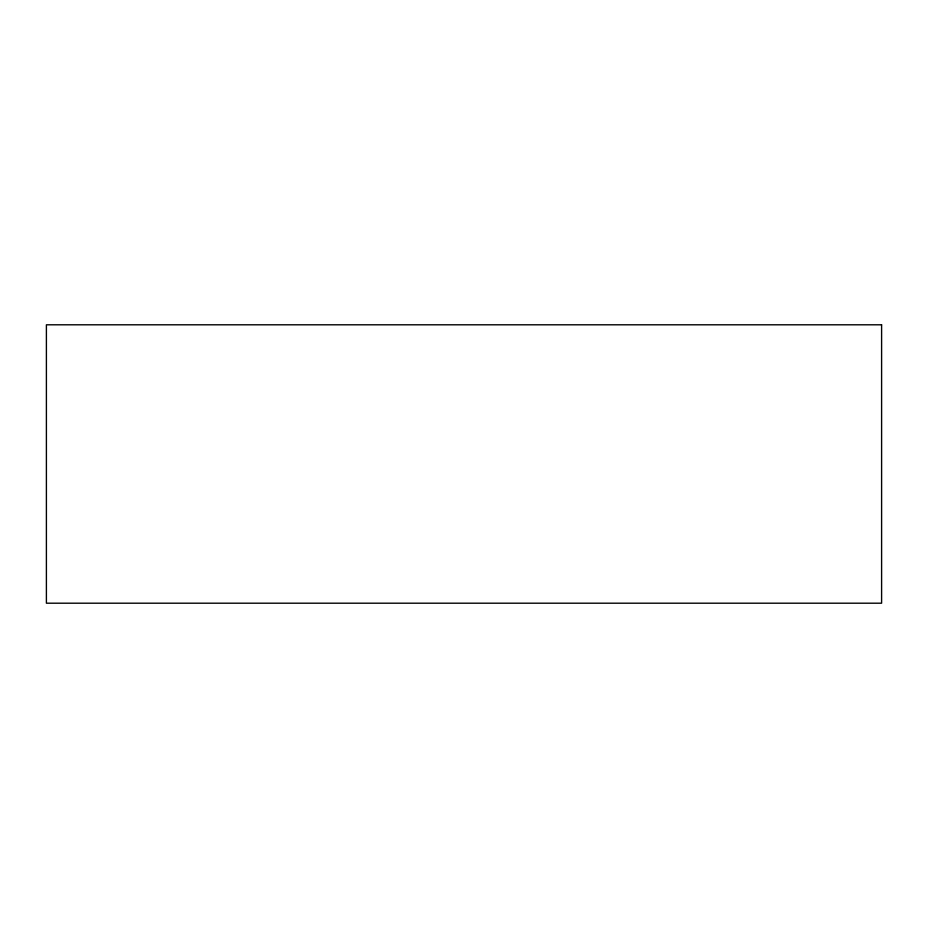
<?xml version="1.0" encoding="UTF-8"?>
<svg xmlns="http://www.w3.org/2000/svg" width="928" height="928" viewBox="0 0 928 928"><rect width="100%" height="100%" fill="white"/><g stroke="black" fill="none" stroke-linecap="round" stroke-linejoin="round"><path stroke-width="1.39" d="M881.6 324.8L46.4 324.8L46.4 603.2L881.6 603.2L881.6 324.8"/></g></svg>
